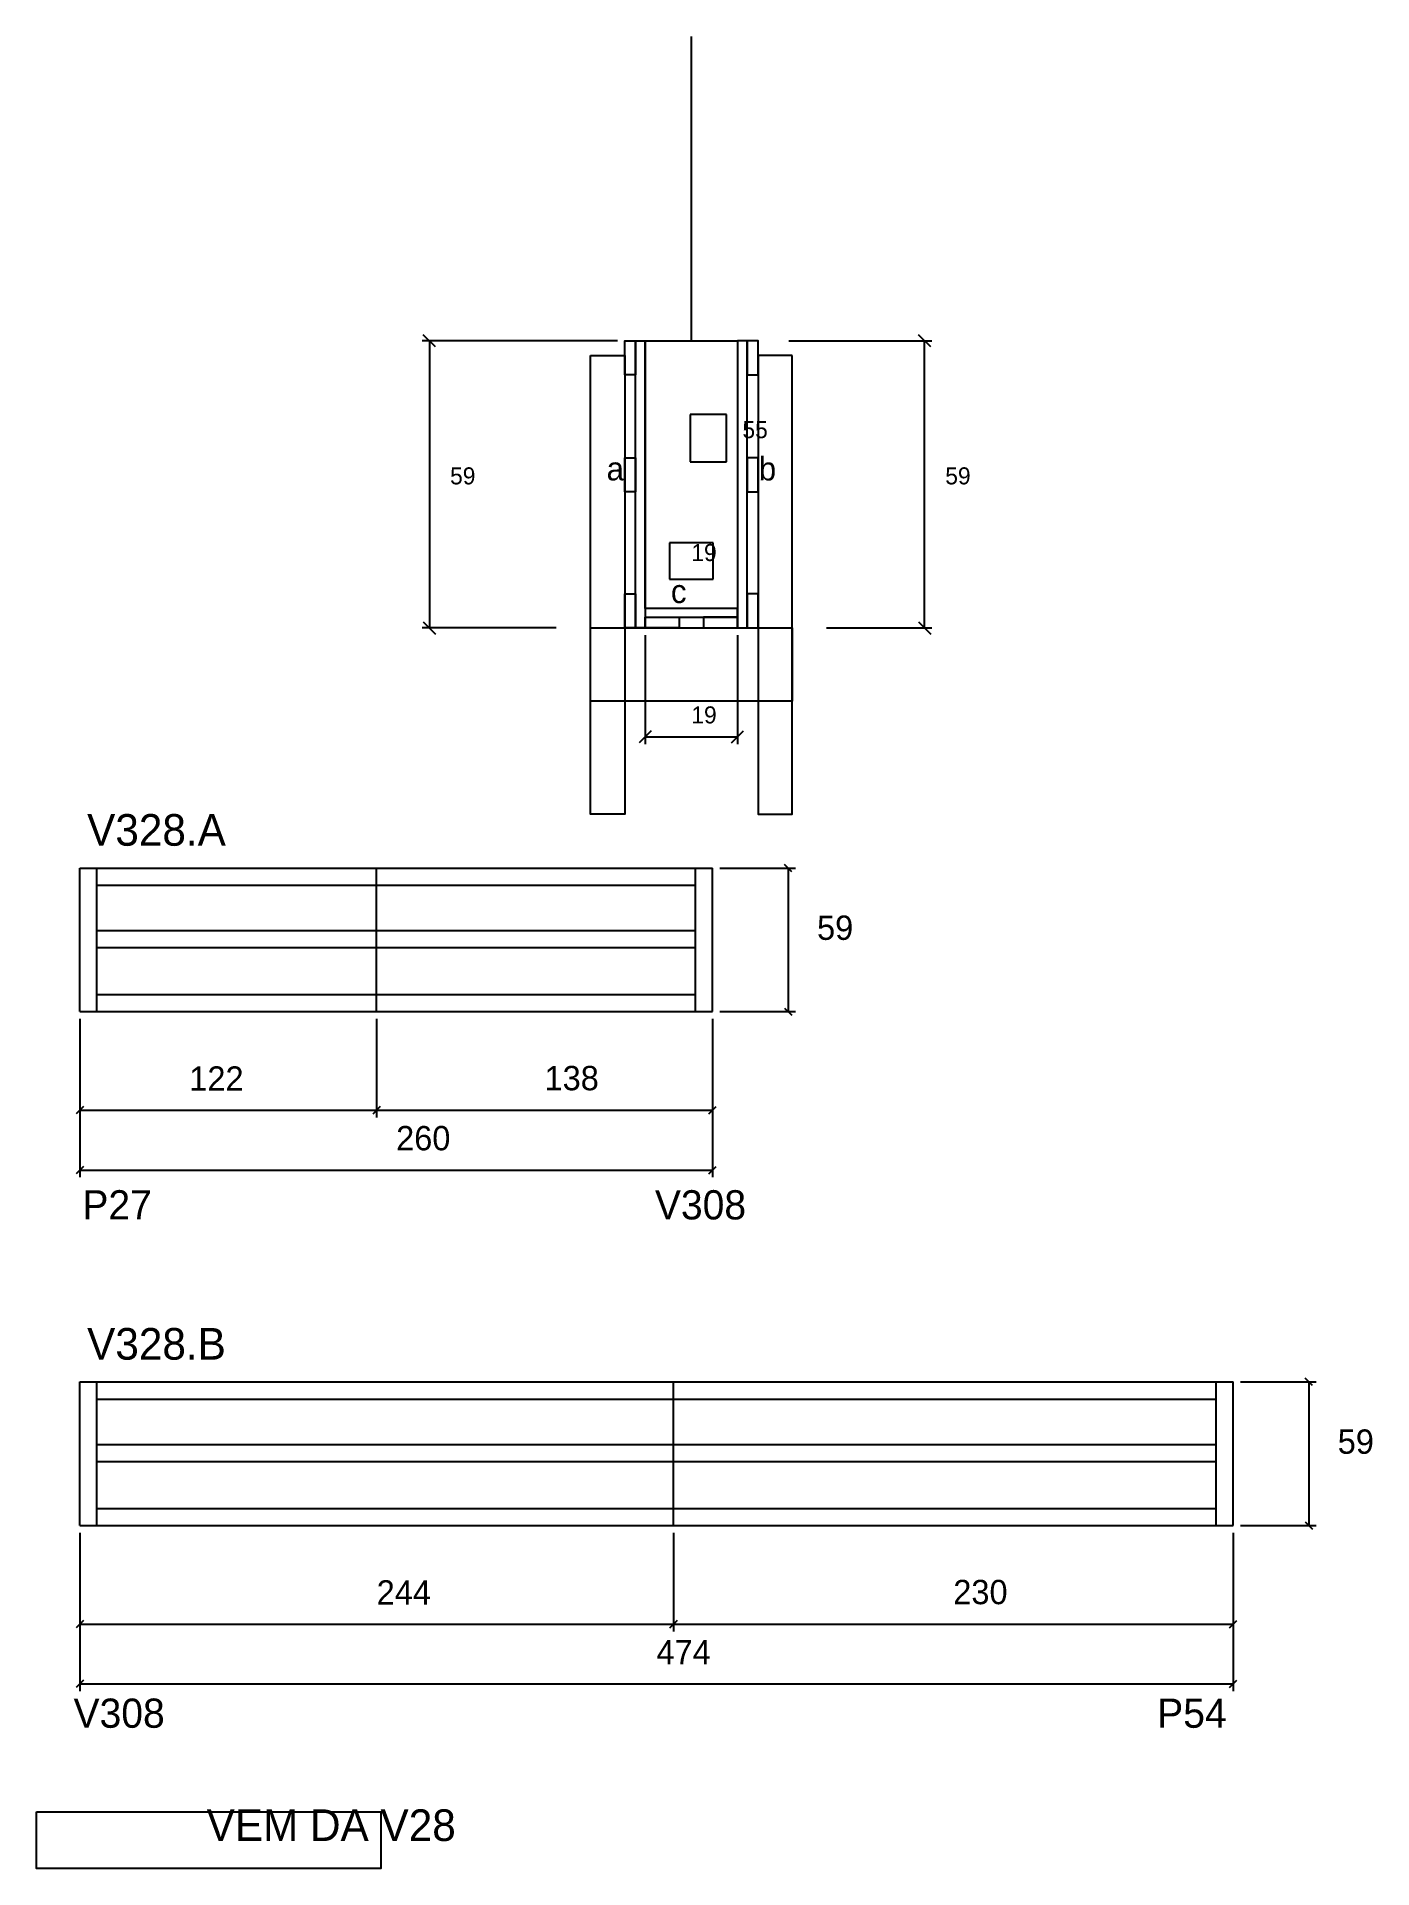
# Model space of a CAD drawing. Header units: metres. Extents: x 5548 to 6097, y 1827 to 2580.
import ezdxf

# ---------------------------------------------------------------- set-up
doc = ezdxf.new("R2010")
doc.units = ezdxf.units.M

msp = doc.modelspace()

# ---------------------------------------------------------------- linework, layer by layer
at = {"layer": 'CONCRETO', "color": 251}
msp.add_lwpolyline([(5798.51, 2454.95), (5836.51, 2454.95), (5836.51, 2426.95), (5836.51, 2344.95), (5798.51, 2344.95), (5798.51, 2454.95)], dxfattribs=at)
at = {"layer": 'COTA', "color": 4}
for p, q in [((5787.11, 2454.95), (5706.85, 2454.95)), ((5709.85, 2454.95), (5709.85, 2336.95)), ((5857.51, 2454.95), (5916.38, 2454.95)), ((5913.38, 2336.95), (5913.38, 2454.95)), ((5761.91, 2336.95), (5706.85, 2336.95)), ((5798.51, 2333.95), (5798.51, 2289.22)), ((5836.51, 2333.95), (5836.51, 2289.22)), ((5873.11, 2336.95), (5916.38, 2336.95)), ((5798.51, 2292.22), (5836.51, 2292.22)), ((5829.17, 2238.27), (5860.31, 2238.27)), ((5857.31, 2238.27), (5857.31, 2179.27)), ((5566.17, 2176.27), (5566.17, 2111.19)), ((5566.17, 2176.27), (5566.17, 2135.73)), ((5688.17, 2176.27), (5688.17, 2135.73)), ((5688.17, 2176.27), (5688.17, 2135.73)), ((5826.17, 2176.27), (5826.17, 2111.19)), ((5826.17, 2176.27), (5826.17, 2135.73)), ((5829.17, 2179.27), (5860.31, 2179.27)), ((5566.17, 2138.73), (5688.17, 2138.73)), ((5688.17, 2138.73), (5826.17, 2138.73)), ((5566.17, 2114.19), (5826.17, 2114.19)), ((6043.17, 2027.09), (6074.31, 2027.09)), ((6071.31, 2027.09), (6071.31, 1968.09)), ((5566.17, 1965.09), (5566.17, 1900.01)), ((5566.17, 1965.09), (5566.17, 1924.55)), ((5810.17, 1965.09), (5810.17, 1924.55)), ((5810.17, 1965.09), (5810.17, 1924.55)), ((6040.17, 1965.09), (6040.17, 1900.01)), ((6040.17, 1965.09), (6040.17, 1924.55)), ((6043.17, 1968.09), (6074.31, 1968.09)), ((5566.17, 1927.55), (5810.17, 1927.55)), ((5810.17, 1927.55), (6040.17, 1927.55)), ((5566.17, 1903.01), (6040.17, 1903.01))]:
    msp.add_line(p, q, dxfattribs=at)
at = {"layer": 'COTA'}
for p, q in [((5858.81, 2236.77), (5855.81, 2239.77)), ((5855.81, 2180.77), (5858.81, 2177.77)), ((5567.67, 2140.23), (5564.67, 2137.23)), ((5689.67, 2140.23), (5686.67, 2137.23)), ((5686.67, 2137.23), (5689.67, 2140.23)), ((5824.67, 2137.23), (5827.67, 2140.23)), ((5567.67, 2115.69), (5564.67, 2112.69)), ((5824.67, 2112.69), (5827.67, 2115.69)), ((6072.81, 2025.59), (6069.81, 2028.59)), ((6069.81, 1969.59), (6072.81, 1966.59)), ((5567.67, 1929.05), (5564.67, 1926.05)), ((5811.67, 1929.05), (5808.67, 1926.05)), ((5808.67, 1926.05), (5811.67, 1929.05)), ((6038.67, 1926.05), (6041.67, 1929.05)), ((5567.67, 1904.51), (5564.67, 1901.51)), ((6038.67, 1901.51), (6041.67, 1904.51))]:
    msp.add_line(p, q, dxfattribs=at)
for points in [[(5712.35, 2452.45), (5707.35, 2457.45)], [(5915.88, 2452.45), (5910.88, 2457.45)], [(5707.35, 2339.45), (5712.35, 2334.45)], [(5910.88, 2339.45), (5915.88, 2334.45)], [(5801.01, 2294.72), (5796.01, 2289.72)], [(5834.01, 2289.72), (5839.01, 2294.72)]]:
    msp.add_lwpolyline(points, dxfattribs=at)
at = {"layer": 'Cota Seção (2x)', "color": 180}
for p, q in [((5817.01, 2424.61), (5817.01, 2405.28)), ((5832.01, 2424.61), (5817.01, 2424.61)), ((5832.01, 2405.28), (5832.01, 2424.61)), ((5817.01, 2405.28), (5832.01, 2405.28)), ((5808.51, 2371.95), (5808.51, 2356.95)), ((5826.51, 2371.95), (5808.51, 2371.95)), ((5826.51, 2356.95), (5826.51, 2371.95)), ((5808.51, 2356.95), (5826.51, 2356.95))]:
    msp.add_line(p, q, dxfattribs=at)
at = {"layer": 'Madeira', "color": 126}
for points in [[(5794.51, 2440.95), (5790.11, 2440.95), (5790.11, 2454.95), (5794.51, 2454.95), (5794.51, 2440.95)], [(5840.51, 2440.95), (5844.91, 2440.95), (5844.91, 2454.95), (5840.51, 2454.95), (5840.51, 2440.95)], [(5794.51, 2392.92), (5790.11, 2392.92), (5790.11, 2406.92), (5794.51, 2406.92), (5794.51, 2392.92)], [(5840.51, 2392.92), (5844.91, 2392.92), (5844.91, 2406.92), (5840.51, 2406.92), (5840.51, 2392.92)], [(5794.51, 2336.95), (5790.11, 2336.95), (5790.11, 2350.95), (5794.51, 2350.95), (5794.51, 2336.95)], [(5840.51, 2336.95), (5844.91, 2336.95), (5844.91, 2350.95), (5840.51, 2350.95), (5840.51, 2336.95)], [(5798.51, 2336.95), (5798.51, 2341.35), (5812.51, 2341.35), (5812.51, 2336.95), (5798.51, 2336.95)], [(5836.51, 2336.95), (5836.51, 2341.35), (5822.51, 2341.35), (5822.51, 2336.95), (5836.51, 2336.95)]]:
    msp.add_lwpolyline(points, dxfattribs=at)
at = {"layer": 'Painéis', "color": 200}
for p, q in [((5566.17, 2179.27), (5566.17, 2238.27)), ((5566.17, 2238.27), (5826.17, 2238.27)), ((5688.17, 2179.27), (5688.17, 2238.27)), ((5826.17, 2179.27), (5826.17, 2238.27)), ((5566.17, 2179.27), (5826.17, 2179.27)), ((5566.17, 1968.09), (5566.17, 2027.09)), ((5566.17, 2027.09), (6040.17, 2027.09)), ((5810.17, 1968.09), (5810.17, 2027.09)), ((6040.17, 1968.09), (6040.17, 2027.09)), ((5566.17, 1968.09), (6040.17, 1968.09))]:
    msp.add_line(p, q, dxfattribs=at)
for points in [[(5794.51, 2454.95), (5798.51, 2454.95), (5798.51, 2336.95), (5794.51, 2336.95), (5794.51, 2454.95)], [(5840.51, 2454.95), (5836.51, 2454.95), (5836.51, 2336.95), (5840.51, 2336.95), (5840.51, 2454.95)], [(5836.51, 2341.35), (5836.51, 2344.95), (5798.51, 2344.95), (5798.51, 2341.35), (5836.51, 2341.35)]]:
    msp.add_lwpolyline(points, dxfattribs=at)
at = {"layer": 'SARR_2.2x7', "color": 40}
for p, q in [((5573.17, 2179.27), (5573.17, 2238.27)), ((5819.17, 2179.27), (5819.17, 2238.27)), ((5573.17, 2231.27), (5688.17, 2231.27)), ((5688.17, 2231.27), (5819.17, 2231.27)), ((5573.17, 2212.57), (5688.17, 2212.57)), ((5573.17, 2205.57), (5688.17, 2205.57)), ((5688.17, 2212.57), (5819.17, 2212.57)), ((5688.17, 2205.57), (5819.17, 2205.57)), ((5573.17, 2186.27), (5688.17, 2186.27)), ((5688.17, 2186.27), (5819.17, 2186.27)), ((5573.17, 1968.09), (5573.17, 2027.09)), ((6033.17, 1968.09), (6033.17, 2027.09)), ((5573.17, 2020.09), (5810.17, 2020.09)), ((5810.17, 2020.09), (6033.17, 2020.09)), ((5573.17, 2001.39), (5810.17, 2001.39)), ((5810.17, 2001.39), (6033.17, 2001.39)), ((5573.17, 1994.39), (5810.17, 1994.39)), ((5810.17, 1994.39), (6033.17, 1994.39)), ((5573.17, 1975.09), (5810.17, 1975.09)), ((5810.17, 1975.09), (6033.17, 1975.09))]:
    msp.add_line(p, q, dxfattribs=at)
at = {"layer": 'SARR_3.5x7', "color": 81}
for points in [[(5776.11, 2448.95), (5790.11, 2448.95), (5790.11, 2260.47), (5776.11, 2260.47), (5776.11, 2448.95)], [(5858.91, 2448.95), (5844.91, 2448.95), (5844.91, 2260.47), (5858.91, 2260.47), (5858.91, 2448.95)], [(5776.11, 2336.95), (5858.91, 2336.95), (5858.91, 2306.89), (5776.11, 2306.89), (5776.11, 2336.95)]]:
    msp.add_lwpolyline(points, dxfattribs=at)
at = {"layer": 'Texto Seção', "color": 252}
msp.add_line((5817.51, 2454.95), (5817.51, 2579.95), dxfattribs=at)
at = {"layer": 'Texto Seção', "color": 7}
msp.add_lwpolyline([(5548.41, 1850.42), (5689.86, 1850.42), (5689.86, 1827.22), (5548.41, 1827.22), (5548.41, 1850.42)], dxfattribs=at)

# ---------------------------------------------------------------- texts
at = {"layer": '5', "color": 5}
for s, p in [('P27', (5567.21, 2093.89)), ('V308', (5802.53, 2093.89)), ('V308', (5563.59, 1884.99)), ('P54', (6008.97, 1884.99))]:
    msp.add_text(s, height=12, dxfattribs=at).set_placement(p)
at = {"layer": 'COTA', "color": 1}
for s, p in [('59', (5718.35, 2395.95)), ('59', (5921.88, 2395.95)), ('19', (5817.51, 2297.72))]:
    msp.add_text(s, height=7, dxfattribs=at).set_placement(p)
at = {"layer": 'COTA', "color": 240}
for s, p in [('59', (5869.17, 2208.77)), ('122', (5611.17, 2146.79)), ('138', (5757.17, 2146.97)), ('260', (5696.17, 2122.29)), ('59', (6083.17, 1997.59)), ('244', (5688.17, 1935.62)), ('230', (5925.17, 1935.77)), ('474', (5803.17, 1911.08))]:
    msp.add_text(s, height=10, dxfattribs=at).set_placement(p)
at = {"layer": 'Cota Seção (2x)', "color": 1}
for s, p in [('55', (5838.51, 2414.95)), ('19', (5817.51, 2364.45))]:
    msp.add_text(s, height=7, dxfattribs=at).set_placement(p)
at = {"layer": 'detalhes', "color": 4}
for s, p in [('a', (5782.68, 2397.58)), ('b', (5845.22, 2397.57)), ('c', (5809.11, 2347.18))]:
    msp.add_text(s, height=9.6, dxfattribs=at).set_placement(p)
at = {"layer": 'Texto Seção', "color": 7}
for s, p in [('V328.A', (5569.17, 2247.46)), ('V328.B', (5569.17, 2036.27)), ('VEM DA V28', (5618.28, 1838.47))]:
    msp.add_text(s, height=13, dxfattribs=at).set_placement(p)

doc.saveas('drawing.dxf')
